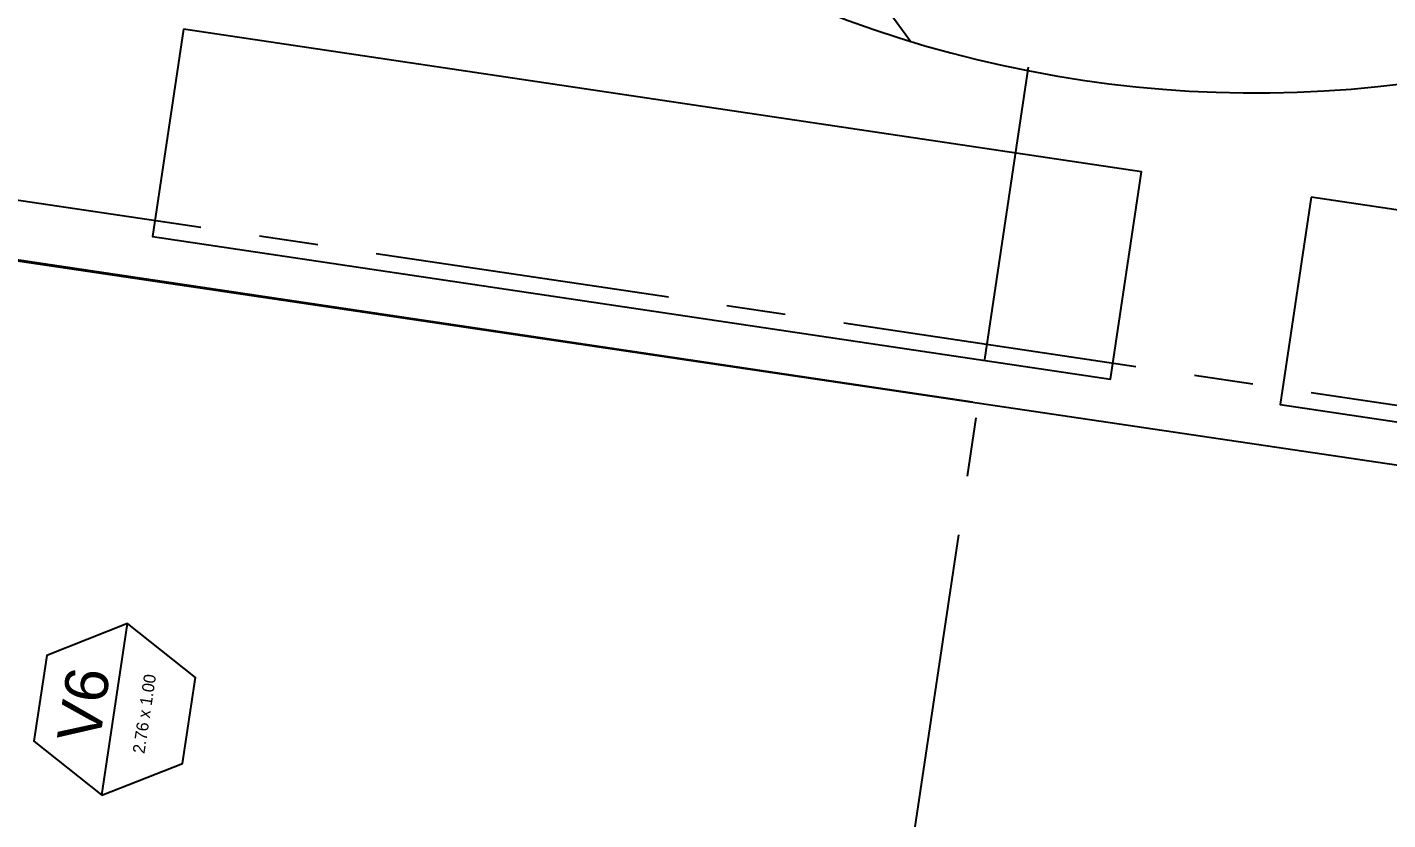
# Model space of a CAD drawing. Header units: millimetres. Extents: x 338 to 506, y 179 to 335.
# Drawn here: x 421.36 to 427.12, y 274.31 to 277.67 of the extents above; entities that cross this region are included whole.
import ezdxf
from ezdxf.enums import TextEntityAlignment as Align

# ---------------------------------------------------------------- set-up
doc = ezdxf.new("R2010")
doc.units = ezdxf.units.MM
for name, pattern in [('CENTER', [2, 1.25, -0.25, 0.25, -0.25]), ('DASHED2', [0.375, 0.25, -0.125]), ('HIDDEN', [0.375, 0.25, -0.125]), ('TRAZOS2', [9.525, 6.35, -3.175])]:
    doc.linetypes.add(name, pattern=pattern)
for name, color, linetype in [('DOORNOTE', 210, 'Continuous'), ('DOORNOTE___100', 210, 'Continuous'), ('EJES_DE_COLUMNA', 255, 'DASHED2'), ('MUROS', 32, 'Continuous'), ('PISO', 253, 'Continuous'), ('PROYECCION', 160, 'HIDDEN'), ('REJAS', 151, 'Continuous')]:
    doc.layers.add(name, color=color, linetype=linetype)
doc.styles.add('ARIAL', font='txt', dxfattribs={"height": 1})
doc.styles.add('JUAN', font='txt', dxfattribs={"height": 0.135})

# ---------------------------------------------------------------- blocks, each defined once
blk = doc.blocks.new('*X951')
at = {"color": 0}
blk.add_line((99.5416, 75.1273), (99.6411, 75.2268), dxfattribs=at)
blk = doc.blocks.new('WWWDTAG')
at = {"layer": 'DOORNOTE'}
blk.add_line((-3.832, 0), (3.832, 0), dxfattribs=at)
blk.add_lwpolyline([(3.832, 0), (1.916, 3.318), (-1.916, 3.318), (-3.832, 0), (-1.916, -3.318), (1.916, -3.318)], close=True, dxfattribs=at)
at = {"layer": 'DOORNOTE', "style": 'ARIAL'}
for tag, p in [('DOORTYPE', (0, 1.391)), ('DOORNO.', (0, -1.59))]:
    blk.add_attdef(tag, text='', height=1.9, dxfattribs=at).set_placement(p, align=Align.MIDDLE)
blk = doc.blocks.new('EJES_ESTRUCTURALES')
at = {"layer": 'EJES_DE_COLUMNA', "color": 9, "linetype": 'CENTER'}
for p, q in [((729.54081, 131.2663), (729.54081, 199.7363)), ((661.47768, 169.90297), (759.37077, 169.90297))]:
    blk.add_line(p, q, dxfattribs=at)
blk = doc.blocks.new('A$C7152A42C')
for centre, radius, start, end in [((82.12756, 55.63801), 31.18038, 22.142294, 59.250018), ((82.12756, 55.63801), 29.18038, 39.982723, 56.883963), ((104.48668, 74.38805), 5, 134.897507, 305.067939)]:
    blk.add_arc(centre, radius, start, end)
at = {"layer": 'PISO'}
blk.add_lwpolyline([(105.98412, 89.55784), (110.97126, 89.55784), (111.02126, 59.71826), (98.08151, 59.71826), (98.05651, 89.55784), (102.98412, 89.55784)], dxfattribs=at)
at = {"layer": 'PROYECCION', "linetype": 'TRAZOS2'}
blk.add_lwpolyline([(98.06987, 83.65779), (110.99487, 83.65784), (110.99487, 65.11826), (98.06987, 65.11822)], close=True, dxfattribs=at)
at = {"layer": 'REJAS', "color": 30}
for points in [[(99.13933, 78.17744), (98.25235, 78.17744), (98.25235, 74.07993), (99.13933, 74.07993)], [(99.13933, 73.35345), (98.25235, 73.35345), (98.25235, 69.25594), (99.13933, 69.25594)]]:
    blk.add_lwpolyline(points, close=True, dxfattribs=at)
at = {"layer": 'DOORNOTE___100', "color": 7}
ref = blk.add_blockref('WWWDTAG', (96.24966, 78.04156, 0.00167), dxfattribs=dict(at, xscale=0.0958358650524881, yscale=0.0958358650524881, zscale=0.0958358650524881))
ref.add_attrib('DOORNO.', '2.76 x 1.00', dxfattribs={"layer": 'DOORNOTE', "height": 0.0510432, "style": 'JUAN'}).set_placement((96.24966, 77.88919, 0.00167), align=Align.CENTER)
ref.add_attrib('DOORTYPE', 'V6', dxfattribs={"layer": 'DOORNOTE', "height": 0.182088, "style": 'ARIAL'}).set_placement((96.24966, 78.17491, 0.00167), align=Align.MIDDLE)
at = {"layer": 'EJES_DE_COLUMNA'}
blk.add_blockref('EJES_ESTRUCTURALES', (-631.22088, -95.28525), dxfattribs=at)
at = {"layer": 'PISO', "color": 8, "linetype": 'Continuous'}
blk.add_blockref('*X951', (0, 0), dxfattribs=at)

msp = doc.modelspace()

# ---------------------------------------------------------------- block references
at = {"layer": 'MUROS', "color": 32, "rotation": 81.53046525965426}
msp.add_blockref('A$C7152A42C', (484.7482, 168.0844), dxfattribs=at)

doc.saveas('drawing.dxf')
